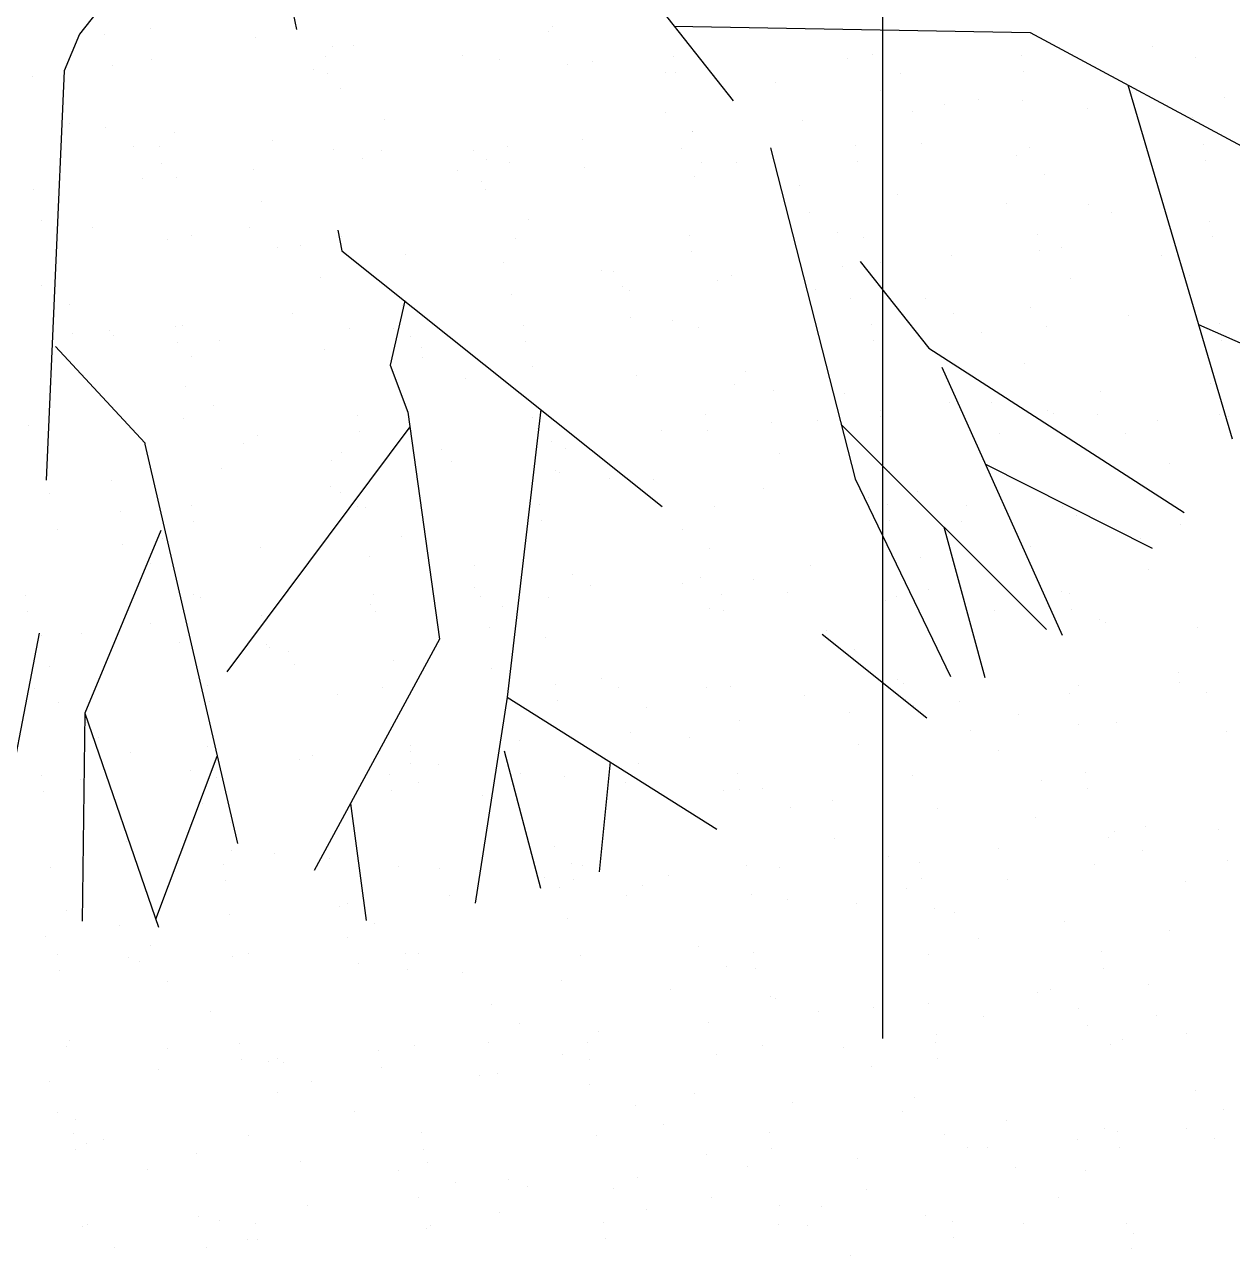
# Model space of a CAD drawing. Header units: millimetres. Extents: x 98 to 155, y -181 to 127.
# Drawn here: x 130.39 to 132.049, y 123.314 to 125.003 of the extents above; entities that cross this region are included whole.
import ezdxf
from ezdxf.enums import TextEntityAlignment as Align
from ezdxf.xclip import XClip

# ---------------------------------------------------------------- set-up
doc = ezdxf.new("R2010")
doc.units = ezdxf.units.MM
doc.header["$LTSCALE"] = 15
doc.header["$XCLIPFRAME"] = 2
for name, pattern in [('ACAD_ISO07W100', [3, 0, -3]), ('HIDDEN', [0.375, 0.25, -0.125]), ('HIDDEN2', [0.1875, 0.125, -0.0625]), ('PHANTOM', [63.5, 31.75, -6.35, 6.35, -6.35, 6.35, -6.35]), ('PHANTOM2', [1.25, 0.625, -0.125, 0.125, -0.125, 0.125, -0.125])]:
    doc.linetypes.add(name, pattern=pattern)
doc.layers.get('0').update_dxf_attribs({"color": 250})
for name, color, linetype in [('A-EJES', 250, 'PHANTOM'), ('A-PROYECCIONES', 250, 'HIDDEN'), ('DLP_VERDE', 250, 'Continuous')]:
    doc.layers.add(name, color=color, linetype=linetype)
doc.layers.add('A-MUROS', color=252, linetype='Continuous', lineweight=30)
doc.styles.add('R80', font='ARIALN.TTF', dxfattribs={"height": 2.03})

# ---------------------------------------------------------------- blocks, each defined once
blk = doc.blocks.new('A$C9f73720c')
at = {"layer": 'A-PROYECCIONES', "linetype": 'HIDDEN2', "ltscale": 0.3}
for p, q in [((33.3365, 106.328), (32.9853, 106.4811)), ((33.216, 106.291), (32.9378, 106.3568)), ((34.0823, 106.1259), (33.3365, 106.328)), ((33.216, 106.291), (32.907, 106.2563)), ((33.4374, 106.1342), (33.216, 106.291)), ((32.9188, 106.2576), (33.1186, 106.1264)), ((33.7159, 106.2203), (33.56, 106.1294)), ((33.5579, 106.1297), (32.8762, 106.1246)), ((33.56, 106.1294), (33.5579, 106.1297)), ((34.127, 106.0943), (34.0823, 106.1259)), ((34.2055, 105.998), (34.127, 106.0943)), ((33.5019, 105.7696), (33.2287, 106.0881)), ((33.2083, 105.7934), (32.9362, 106.0306)), ((33.0152, 105.9618), (32.8538, 105.976)), ((33.1107, 105.72), (32.8441, 105.8247)), ((33.758, 105.8077), (32.9568, 105.164)), ((34.6303, 105.7925), (33.758, 105.8077)), ((33.5222, 105.7679), (33.2083, 105.7934)), ((33.5904, 105.7775), (33.5222, 105.7679)), ((33.6721, 105.7387), (33.5904, 105.7775)), ((33.0395, 105.7403), (32.8445, 105.7327)), ((33.1107, 105.72), (32.8707, 105.4789)), ((33.4857, 105.589), (33.1107, 105.72)), ((32.9928, 105.6015), (32.8491, 105.6493)), ((34.3483, 105.4827), (33.4513, 105.0504)), ((33.9592, 105.2951), (33.8439, 104.8201)), ((33.7673, 105.2027), (33.2984, 105.1884)), ((33.2984, 105.1884), (33.0054, 105.1196)), ((33.3757, 105.1908), (33.0396, 104.977)), ((33.2078, 105.084), (32.9934, 105.074)), ((33.4513, 105.0504), (33.1547, 104.7573)), ((33.4222, 105.0387), (33.0272, 104.9576)), ((33.2793, 105.0094), (33.1168, 104.8109)), ((33.8439, 104.8201), (33.494, 104.4149)), ((33.7443, 104.7047), (33.2392, 104.671)), ((33.4025, 104.6819), (33.3229, 104.5749))]:
    blk.add_line(p, q, dxfattribs=at)
at = {"layer": 'DLP_VERDE', "linetype": 'Continuous'}
for p, q in [((32.5296, 106.4482, 0), (32.5296, 106.4482, 0)), ((32.6894, 106.4471, 0), (32.6894, 106.4471, 0)), ((32.7338, 106.4491, 0), (32.7338, 106.4491, 0)), ((32.5295, 106.4402, 0), (32.5295, 106.4402, 0)), ((32.6336, 106.4346, 0), (32.6336, 106.4346, 0)), ((32.6557, 106.4316, 0), (32.6557, 106.4316, 0)), ((32.4905, 106.4109, 0), (32.4905, 106.4109, 0)), ((32.6388, 106.4179, 0), (32.6388, 106.4179, 0)), ((32.6737, 106.4251, 0), (32.6737, 106.4251, 0)), ((32.7747, 106.416, 0), (32.7747, 106.416, 0)), ((32.7822, 106.4097, 0), (32.7822, 106.4097, 0)), ((32.9285, 106.4103, 0), (32.9285, 106.4103, 0)), ((32.6393, 106.3936, 0), (32.6393, 106.3936, 0)), ((32.8787, 106.4023, 0), (32.8787, 106.4023, 0)), ((32.9007, 106.3994, 0), (32.9007, 106.3994, 0)), ((33.0197, 106.3837, 0), (33.0197, 106.3837, 0)), ((32.9565, 106.3747, 0), (32.9565, 106.3747, 0)), ((33.1237, 106.37, 0), (33.1237, 106.37, 0)), ((33.1457, 106.3671, 0), (33.1457, 106.3671, 0)), ((32.5855, 106.3443, 0), (32.5855, 106.3443, 0)), ((33.2647, 106.3515, 0), (33.2647, 106.3515, 0)), ((33.3333, 106.3259, 0), (33.3333, 106.3259, 0)), ((33.3687, 106.3378, 0), (33.3687, 106.3378, 0)), ((33.3908, 106.3349, 0), (33.3908, 106.3349, 0)), ((33.129, 106.317, 0), (33.129, 106.317, 0)), ((33.2376, 106.3228, 0), (33.2376, 106.3228, 0)), ((33.2888, 106.324, 0), (33.2888, 106.324, 0)), ((32.716, 106.299, 0), (32.716, 106.299, 0)), ((32.8667, 106.2924, 0), (32.8667, 106.2924, 0)), ((32.8759, 106.306, 0), (32.8759, 106.306, 0)), ((32.9203, 106.3079, 0), (32.9203, 106.3079, 0)), ((32.4629, 106.2879, 0), (32.4629, 106.2879, 0)), ((32.5073, 106.2899, 0), (32.5073, 106.2899, 0)), ((32.7416, 106.2808, 0), (32.7416, 106.2808, 0)), ((33.1796, 106.2803, 0), (33.1796, 106.2803, 0)), ((33.2032, 106.2913, 0), (33.2032, 106.2913, 0)), ((33.6177, 106.2797, 0), (33.6177, 106.2797, 0)), ((32.4958, 106.2621, 0), (32.4958, 106.2621, 0)), ((32.5933, 106.2738, 0), (32.5933, 106.2738, 0)), ((32.8323, 106.2609, 0), (32.8323, 106.2609, 0)), ((32.8851, 106.2726, 0), (32.8851, 106.2726, 0)), ((33.0313, 106.2732, 0), (33.0313, 106.2732, 0)), ((33.3231, 106.272, 0), (33.3231, 106.272, 0)), ((33.4694, 106.2727, 0), (33.4694, 106.2727, 0)), ((33.5204, 106.2724, 0), (33.5204, 106.2724, 0)), ((33.1495, 106.242, 0), (33.1495, 106.242, 0)), ((32.4613, 106.2305, 0), (32.4613, 106.2305, 0)), ((32.4595, 106.2174, 0), (32.4595, 106.2174, 0)), ((32.4815, 106.2144, 0), (32.4815, 106.2144, 0)), ((32.7785, 106.2117, 0), (32.7785, 106.2117, 0)), ((33.8015, 106.2205, 0), (33.8015, 106.2205, 0)), ((32.6005, 106.1988, 0), (32.6005, 106.1988, 0)), ((33.4306, 106.1901, 0), (33.4306, 106.1901, 0)), ((33.7285, 106.1939, 0), (33.7285, 106.1939, 0)), ((33.8883, 106.2008, 0), (33.8883, 106.2008, 0)), ((33.9327, 106.2028, 0), (33.9327, 106.2028, 0)), ((32.7045, 106.1851, 0), (32.7045, 106.1851, 0)), ((32.7265, 106.1822, 0), (32.7265, 106.1822, 0)), ((33.3155, 106.1758, 0), (33.3155, 106.1758, 0)), ((33.4753, 106.1828, 0), (33.4753, 106.1828, 0)), ((33.5198, 106.1848, 0), (33.5198, 106.1848, 0)), ((33.7671, 106.1889, 0), (33.7671, 106.1889, 0)), ((32.8455, 106.1665, 0), (32.8455, 106.1665, 0)), ((32.9025, 106.1578, 0), (32.9025, 106.1578, 0)), ((33.0597, 106.1597, 0), (33.0597, 106.1597, 0)), ((33.0624, 106.1648, 0), (33.0624, 106.1648, 0)), ((33.1068, 106.1667, 0), (33.1068, 106.1667, 0)), ((33.3962, 106.1586, 0), (33.3962, 106.1586, 0)), ((34.0843, 106.1701, 0), (34.0843, 106.1701, 0)), ((32.4895, 106.1398, 0), (32.4895, 106.1398, 0)), ((32.6494, 106.1468, 0), (32.6494, 106.1468, 0)), ((32.6938, 106.1487, 0), (32.6938, 106.1487, 0)), ((32.8444, 106.1437, 0), (32.8444, 106.1437, 0)), ((32.9495, 106.1528, 0), (32.9495, 106.1528, 0)), ((32.9716, 106.1499, 0), (32.9716, 106.1499, 0)), ((33.2825, 106.1432, 0), (33.2825, 106.1432, 0)), ((33.7134, 106.1397, 0), (33.7134, 106.1397, 0)), ((33.7205, 106.1426, 0), (33.7205, 106.1426, 0)), ((32.5499, 106.136, 0), (32.5499, 106.136, 0)), ((32.6887, 106.1294, 0), (32.6887, 106.1294, 0)), ((32.6961, 106.1367, 0), (32.6961, 106.1367, 0)), ((32.9879, 106.1355, 0), (32.9879, 106.1355, 0)), ((33.0252, 106.1282, 0), (33.0252, 106.1282, 0)), ((33.0906, 106.1343, 0), (33.0906, 106.1343, 0)), ((33.1342, 106.1361, 0), (33.1342, 106.1361, 0)), ((33.4259, 106.1349, 0), (33.4259, 106.1349, 0)), ((33.5722, 106.1356, 0), (33.5722, 106.1356, 0)), ((33.864, 106.1344, 0), (33.864, 106.1344, 0)), ((34.0102, 106.1351, 0), (34.0102, 106.1351, 0)), ((33.1946, 106.1206, 0), (33.1946, 106.1206, 0)), ((33.2166, 106.1177, 0), (33.2166, 106.1177, 0)), ((33.3424, 106.1093, 0), (33.3424, 106.1093, 0)), ((32.6543, 106.0978, 0), (32.6543, 106.0978, 0)), ((33.3356, 106.102, 0), (33.3356, 106.102, 0)), ((32.9715, 106.079, 0), (32.9715, 106.079, 0)), ((33.4396, 106.0883, 0), (33.4396, 106.0883, 0)), ((33.4616, 106.0854, 0), (33.4616, 106.0854, 0)), ((33.9945, 106.0878, 0), (33.9945, 106.0878, 0)), ((33.5806, 106.0698, 0), (33.5806, 106.0698, 0)), ((33.6236, 106.0574, 0), (33.6236, 106.0574, 0)), ((33.6846, 106.0561, 0), (33.6846, 106.0561, 0)), ((33.9601, 106.0562, 0), (33.9601, 106.0562, 0)), ((34.0748, 106.0597, 0), (34.0748, 106.0597, 0)), ((34.1192, 106.0616, 0), (34.1192, 106.0616, 0)), ((32.6006, 106.0486, 0), (32.6006, 106.0486, 0)), ((33.6618, 106.0416, 0), (33.6618, 106.0416, 0)), ((33.7063, 106.0436, 0), (33.7063, 106.0436, 0)), ((33.7067, 106.0532, 0), (33.7067, 106.0532, 0)), ((33.915, 106.0527, 0), (33.915, 106.0527, 0)), ((33.2489, 106.0236, 0), (33.2489, 106.0236, 0)), ((33.2526, 106.027, 0), (33.2526, 106.027, 0)), ((33.2933, 106.0256, 0), (33.2933, 106.0256, 0)), ((33.502, 106.0347, 0), (33.502, 106.0347, 0)), ((33.5892, 106.0259, 0), (33.5892, 106.0259, 0)), ((33.8256, 106.0375, 0), (33.8256, 106.0375, 0)), ((33.9296, 106.0238, 0), (33.9296, 106.0238, 0)), ((32.5092, 106.0071, 0), (32.5092, 106.0071, 0)), ((32.8359, 106.0056, 0), (32.8359, 106.0056, 0)), ((32.8803, 106.0075, 0), (32.8803, 106.0075, 0)), ((32.9473, 106.0066, 0), (32.9473, 106.0066, 0)), ((33.089, 106.0166, 0), (33.089, 106.0166, 0)), ((33.3853, 106.0061, 0), (33.3853, 106.0061, 0)), ((33.8233, 106.0055, 0), (33.8233, 106.0055, 0)), ((33.9063, 106.007, 0), (33.9063, 106.007, 0)), ((33.9517, 106.0209, 0), (33.9517, 106.0209, 0)), ((34.0707, 106.0052, 0), (34.0707, 106.0052, 0)), ((32.4229, 105.9875, 0), (32.4229, 105.9875, 0)), ((32.4673, 105.9895, 0), (32.4673, 105.9895, 0)), ((32.6527, 105.9989, 0), (32.6527, 105.9989, 0)), ((32.676, 105.9986, 0), (32.676, 105.9986, 0)), ((32.799, 105.9996, 0), (32.799, 105.9996, 0)), ((32.8817, 105.9967, 0), (32.8817, 105.9967, 0)), ((33.0907, 105.9984, 0), (33.0907, 105.9984, 0)), ((33.2182, 105.9955, 0), (33.2182, 105.9955, 0)), ((33.237, 105.999, 0), (33.237, 105.999, 0)), ((33.5288, 105.9978, 0), (33.5288, 105.9978, 0)), ((33.6751, 105.9985, 0), (33.6751, 105.9985, 0)), ((33.9668, 105.9973, 0), (33.9668, 105.9973, 0)), ((34.1131, 105.998, 0), (34.1131, 105.998, 0)), ((32.4263, 105.9816, 0), (32.4263, 105.9816, 0)), ((33.5354, 105.9766, 0), (33.5354, 105.9766, 0)), ((32.5108, 105.9663, 0), (32.5108, 105.9663, 0)), ((32.5303, 105.9679, 0), (32.5303, 105.9679, 0)), ((32.5524, 105.965, 0), (32.5524, 105.965, 0)), ((32.8473, 105.9651, 0), (32.8473, 105.9651, 0)), ((32.6714, 105.9493, 0), (32.6714, 105.9493, 0)), ((33.1645, 105.9463, 0), (33.1645, 105.9463, 0)), ((32.4764, 105.9348, 0), (32.4764, 105.9348, 0)), ((32.7754, 105.9356, 0), (32.7754, 105.9356, 0)), ((32.7974, 105.9327, 0), (32.7974, 105.9327, 0)), ((33.8165, 105.9247, 0), (33.8165, 105.9247, 0)), ((32.7935, 105.9159, 0), (32.7935, 105.9159, 0)), ((32.9164, 105.9171, 0), (32.9164, 105.9171, 0)), ((33.0204, 105.9034, 0), (33.0204, 105.9034, 0)), ((33.0424, 105.9005, 0), (33.0424, 105.9005, 0)), ((33.4456, 105.8943, 0), (33.4456, 105.8943, 0)), ((33.6885, 105.8935, 0), (33.6885, 105.8935, 0)), ((33.7821, 105.8932, 0), (33.7821, 105.8932, 0)), ((33.8483, 105.9005, 0), (33.8483, 105.9005, 0)), ((33.8928, 105.9024, 0), (33.8928, 105.9024, 0)), ((32.4226, 105.8855, 0), (32.4226, 105.8855, 0)), ((32.6121, 105.87, 0), (32.6121, 105.87, 0)), ((33.0501, 105.8695, 0), (33.0501, 105.8695, 0)), ((33.1614, 105.8848, 0), (33.1614, 105.8848, 0)), ((33.2654, 105.8711, 0), (33.2654, 105.8711, 0)), ((33.2755, 105.8755, 0), (33.2755, 105.8755, 0)), ((33.4354, 105.8824, 0), (33.4354, 105.8824, 0)), ((33.4798, 105.8844, 0), (33.4798, 105.8844, 0)), ((32.4638, 105.863, 0), (32.4638, 105.863, 0)), ((32.7555, 105.8618, 0), (32.7555, 105.8618, 0)), ((32.8625, 105.8574, 0), (32.8625, 105.8574, 0)), ((32.9018, 105.8624, 0), (32.9018, 105.8624, 0)), ((33.0224, 105.8644, 0), (33.0224, 105.8644, 0)), ((33.0668, 105.8663, 0), (33.0668, 105.8663, 0)), ((33.0747, 105.864, 0), (33.0747, 105.864, 0)), ((33.1936, 105.8612, 0), (33.1936, 105.8612, 0)), ((33.2875, 105.8682, 0), (33.2875, 105.8682, 0)), ((33.3399, 105.8619, 0), (33.3399, 105.8619, 0)), ((33.4065, 105.8526, 0), (33.4065, 105.8526, 0)), ((33.4112, 105.8628, 0), (33.4112, 105.8628, 0)), ((33.4881, 105.869, 0), (33.4881, 105.869, 0)), ((33.6316, 105.8607, 0), (33.6316, 105.8607, 0)), ((33.7779, 105.8614, 0), (33.7779, 105.8614, 0)), ((33.9262, 105.8684, 0), (33.9262, 105.8684, 0)), ((34.0696, 105.8602, 0), (34.0696, 105.8602, 0)), ((32.4495, 105.8394, 0), (32.4495, 105.8394, 0)), ((32.6094, 105.8464, 0), (32.6094, 105.8464, 0)), ((32.6538, 105.8483, 0), (32.6538, 105.8483, 0)), ((33.5105, 105.8389, 0), (33.5105, 105.8389, 0)), ((33.5325, 105.836, 0), (33.5325, 105.836, 0)), ((33.7284, 105.8439, 0), (33.7284, 105.8439, 0)), ((32.7038, 105.8336, 0), (32.7038, 105.8336, 0)), ((33.0403, 105.8324, 0), (33.0403, 105.8324, 0)), ((33.6515, 105.8203, 0), (33.6515, 105.8203, 0)), ((32.6693, 105.8021, 0), (32.6693, 105.8021, 0)), ((33.3575, 105.8136, 0), (33.3575, 105.8136, 0)), ((33.7555, 105.8066, 0), (33.7555, 105.8066, 0)), ((33.7775, 105.8037, 0), (33.7775, 105.8037, 0)), ((33.8965, 105.788, 0), (33.8965, 105.788, 0)), ((34.0095, 105.792, 0), (34.0095, 105.792, 0)), ((32.9865, 105.7832, 0), (32.9865, 105.7832, 0)), ((34.0005, 105.7743, 0), (34.0005, 105.7743, 0)), ((34.0225, 105.7714, 0), (34.0225, 105.7714, 0)), ((32.6156, 105.7528, 0), (32.6156, 105.7528, 0)), ((33.6386, 105.7617, 0), (33.6386, 105.7617, 0)), ((33.875, 105.7523, 0), (33.875, 105.7523, 0)), ((33.9751, 105.7605, 0), (33.9751, 105.7605, 0)), ((34.0348, 105.7593, 0), (34.0348, 105.7593, 0)), ((32.3562, 105.7507, 0), (32.3562, 105.7507, 0)), ((32.3782, 105.7478, 0), (32.3782, 105.7478, 0)), ((33.462, 105.7343, 0), (33.462, 105.7343, 0)), ((33.6219, 105.7413, 0), (33.6219, 105.7413, 0)), ((33.6663, 105.7432, 0), (33.6663, 105.7432, 0)), ((32.4203, 105.7252, 0), (32.4203, 105.7252, 0)), ((32.4972, 105.7321, 0), (32.4972, 105.7321, 0)), ((32.5666, 105.7259, 0), (32.5666, 105.7259, 0)), ((32.6012, 105.7184, 0), (32.6012, 105.7184, 0)), ((32.7149, 105.7329, 0), (32.7149, 105.7329, 0)), ((32.8584, 105.7247, 0), (32.8584, 105.7247, 0)), ((33.0047, 105.7253, 0), (33.0047, 105.7253, 0)), ((33.1529, 105.7324, 0), (33.1529, 105.7324, 0)), ((33.2089, 105.7232, 0), (33.2089, 105.7232, 0)), ((33.2533, 105.7252, 0), (33.2533, 105.7252, 0)), ((33.2677, 105.7313, 0), (33.2677, 105.7313, 0)), ((33.2964, 105.7241, 0), (33.2964, 105.7241, 0)), ((33.4427, 105.7248, 0), (33.4427, 105.7248, 0)), ((33.591, 105.7318, 0), (33.591, 105.7318, 0)), ((33.6042, 105.7301, 0), (33.6042, 105.7301, 0)), ((33.7344, 105.7236, 0), (33.7344, 105.7236, 0)), ((33.8807, 105.7243, 0), (33.8807, 105.7243, 0)), ((34.029, 105.7313, 0), (34.029, 105.7313, 0)), ((32.6232, 105.7155, 0), (32.6232, 105.7155, 0)), ((32.7959, 105.7052, 0), (32.7959, 105.7052, 0)), ((32.8403, 105.7071, 0), (32.8403, 105.7071, 0)), ((32.8967, 105.7009, 0), (32.8967, 105.7009, 0)), ((33.049, 105.7163, 0), (33.049, 105.7163, 0)), ((33.9214, 105.7112, 0), (33.9214, 105.7112, 0)), ((32.3829, 105.6872, 0), (32.3829, 105.6872, 0)), ((32.4273, 105.6891, 0), (32.4273, 105.6891, 0)), ((32.636, 105.6982, 0), (32.636, 105.6982, 0)), ((32.7422, 105.6999, 0), (32.7422, 105.6999, 0)), ((32.8462, 105.6862, 0), (32.8462, 105.6862, 0)), ((32.8683, 105.6833, 0), (32.8683, 105.6833, 0)), ((33.2332, 105.6998, 0), (33.2332, 105.6998, 0)), ((32.5258, 105.6706, 0), (32.5258, 105.6706, 0)), ((32.8623, 105.6694, 0), (32.8623, 105.6694, 0)), ((32.9873, 105.6676, 0), (32.9873, 105.6676, 0)), ((33.5504, 105.6809, 0), (33.5504, 105.6809, 0)), ((33.0913, 105.6539, 0), (33.0913, 105.6539, 0)), ((33.1133, 105.651, 0), (33.1133, 105.651, 0)), ((33.1795, 105.6505, 0), (33.1795, 105.6505, 0)), ((32.4914, 105.639, 0), (32.4914, 105.639, 0)), ((33.2323, 105.6354, 0), (33.2323, 105.6354, 0)), ((32.8086, 105.6201, 0), (32.8086, 105.6201, 0)), ((33.3363, 105.6217, 0), (33.3363, 105.6217, 0)), ((33.3583, 105.6188, 0), (33.3583, 105.6188, 0)), ((33.8316, 105.629, 0), (33.8316, 105.629, 0)), ((33.4773, 105.6031, 0), (33.4773, 105.6031, 0)), ((33.8084, 105.6001, 0), (33.8084, 105.6001, 0)), ((33.8528, 105.602, 0), (33.8528, 105.602, 0)), ((32.3797, 105.5963, 0), (32.3797, 105.5963, 0)), ((32.4376, 105.5898, 0), (32.4376, 105.5898, 0)), ((32.5232, 105.5881, 0), (32.5232, 105.5881, 0)), ((32.6695, 105.5888, 0), (32.6695, 105.5888, 0)), ((32.8177, 105.5958, 0), (32.8177, 105.5958, 0)), ((32.9612, 105.5876, 0), (32.9612, 105.5876, 0)), ((33.1075, 105.5882, 0), (33.1075, 105.5882, 0)), ((33.2558, 105.5953, 0), (33.2558, 105.5953, 0)), ((33.3954, 105.5821, 0), (33.3954, 105.5821, 0)), ((33.3993, 105.587, 0), (33.3993, 105.587, 0)), ((33.4398, 105.584, 0), (33.4398, 105.584, 0)), ((33.4606, 105.5986, 0), (33.4606, 105.5986, 0)), ((33.5455, 105.5877, 0), (33.5455, 105.5877, 0)), ((33.5813, 105.5894, 0), (33.5813, 105.5894, 0)), ((33.6034, 105.5865, 0), (33.6034, 105.5865, 0)), ((33.6485, 105.5931, 0), (33.6485, 105.5931, 0)), ((33.6938, 105.5947, 0), (33.6938, 105.5947, 0)), ((33.7972, 105.5974, 0), (33.7972, 105.5974, 0)), ((33.8373, 105.5865, 0), (33.8373, 105.5865, 0)), ((33.9836, 105.5872, 0), (33.9836, 105.5872, 0)), ((33.0268, 105.566, 0), (33.0268, 105.566, 0)), ((33.0897, 105.5682, 0), (33.0897, 105.5682, 0)), ((33.2355, 105.5751, 0), (33.2355, 105.5751, 0)), ((33.4262, 105.5671, 0), (33.4262, 105.5671, 0)), ((33.7223, 105.5708, 0), (33.7223, 105.5708, 0)), ((32.8225, 105.557, 0), (32.8225, 105.557, 0)), ((32.9824, 105.564, 0), (32.9824, 105.564, 0)), ((33.7434, 105.5482, 0), (33.7434, 105.5482, 0)), ((33.8264, 105.5571, 0), (33.8264, 105.5571, 0)), ((33.8484, 105.5542, 0), (33.8484, 105.5542, 0)), ((32.4095, 105.539, 0), (32.4095, 105.539, 0)), ((32.5694, 105.546, 0), (32.5694, 105.546, 0)), ((32.6138, 105.5479, 0), (32.6138, 105.5479, 0)), ((32.7188, 105.5379, 0), (32.7188, 105.5379, 0)), ((33.0553, 105.5367, 0), (33.0553, 105.5367, 0)), ((33.9674, 105.5386, 0), (33.9674, 105.5386, 0)), ((32.323, 105.5149, 0), (32.323, 105.5149, 0)), ((33.3725, 105.5178, 0), (33.3725, 105.5178, 0)), ((32.3479, 105.5075, 0), (32.3479, 105.5075, 0)), ((32.4271, 105.5012, 0), (32.4271, 105.5012, 0)), ((32.4491, 105.4983, 0), (32.4491, 105.4983, 0)), ((32.6844, 105.5063, 0), (32.6844, 105.5063, 0)), ((32.5681, 105.4827, 0), (32.5681, 105.4827, 0)), ((33.0015, 105.4874, 0), (33.0015, 105.4874, 0)), ((32.3134, 105.476, 0), (32.3134, 105.476, 0)), ((32.6721, 105.469, 0), (32.6721, 105.469, 0)), ((32.6941, 105.4661, 0), (32.6941, 105.4661, 0)), ((33.6536, 105.4659, 0), (33.6536, 105.4659, 0)), ((33.9901, 105.4647, 0), (33.9901, 105.4647, 0)), ((32.3343, 105.4522, 0), (32.3343, 105.4522, 0)), ((32.4825, 105.4592, 0), (32.4825, 105.4592, 0)), ((32.626, 105.451, 0), (32.626, 105.451, 0)), ((32.6306, 105.4571, 0), (32.6306, 105.4571, 0)), ((32.7723, 105.4517, 0), (32.7723, 105.4517, 0)), ((32.8131, 105.4504, 0), (32.8131, 105.4504, 0)), ((32.9206, 105.4587, 0), (32.9206, 105.4587, 0)), ((33.0641, 105.4505, 0), (33.0641, 105.4505, 0)), ((33.2103, 105.4511, 0), (33.2103, 105.4511, 0)), ((33.3586, 105.4582, 0), (33.3586, 105.4582, 0)), ((33.5021, 105.4499, 0), (33.5021, 105.4499, 0)), ((33.6484, 105.4506, 0), (33.6484, 105.4506, 0)), ((33.7967, 105.4576, 0), (33.7967, 105.4576, 0)), ((33.835, 105.4519, 0), (33.835, 105.4519, 0)), ((33.9401, 105.4494, 0), (33.9401, 105.4494, 0)), ((33.9949, 105.4589, 0), (33.9949, 105.4589, 0)), ((32.9171, 105.4367, 0), (32.9171, 105.4367, 0)), ((32.9391, 105.4338, 0), (32.9391, 105.4338, 0)), ((33.2827, 105.4355, 0), (33.2827, 105.4355, 0)), ((33.422, 105.4339, 0), (33.422, 105.4339, 0)), ((33.5819, 105.4409, 0), (33.5819, 105.4409, 0)), ((33.6192, 105.4344, 0), (33.6192, 105.4344, 0)), ((33.6263, 105.4428, 0), (33.6263, 105.4428, 0)), ((32.2597, 105.4267, 0), (32.2597, 105.4267, 0)), ((33.009, 105.4159, 0), (33.009, 105.4159, 0)), ((33.0581, 105.4182, 0), (33.0581, 105.4182, 0)), ((33.1689, 105.4229, 0), (33.1689, 105.4229, 0)), ((33.2133, 105.4248, 0), (33.2133, 105.4248, 0)), ((33.9364, 105.4155, 0), (33.9364, 105.4155, 0)), ((32.596, 105.3978, 0), (32.596, 105.3978, 0)), ((32.7559, 105.4048, 0), (32.7559, 105.4048, 0)), ((32.8003, 105.4068, 0), (32.8003, 105.4068, 0)), ((32.9118, 105.4052, 0), (32.9118, 105.4052, 0)), ((33.1621, 105.4045, 0), (33.1621, 105.4045, 0)), ((33.1842, 105.4016, 0), (33.1842, 105.4016, 0)), ((33.2483, 105.404, 0), (33.2483, 105.404, 0)), ((32.3429, 105.3868, 0), (32.3429, 105.3868, 0)), ((32.3873, 105.3887, 0), (32.3873, 105.3887, 0)), ((33.3032, 105.3859, 0), (33.3032, 105.3859, 0)), ((33.5655, 105.3851, 0), (33.5655, 105.3851, 0)), ((32.5408, 105.3748, 0), (32.5408, 105.3748, 0)), ((32.8773, 105.3736, 0), (32.8773, 105.3736, 0)), ((33.4072, 105.3722, 0), (33.4072, 105.3722, 0)), ((33.4292, 105.3693, 0), (33.4292, 105.3693, 0)), ((33.1945, 105.3547, 0), (33.1945, 105.3547, 0)), ((33.5482, 105.3536, 0), (33.5482, 105.3536, 0)), ((32.5064, 105.3433, 0), (32.5064, 105.3433, 0)), ((33.6522, 105.3399, 0), (33.6522, 105.3399, 0)), ((33.6742, 105.337, 0), (33.6742, 105.337, 0)), ((33.8466, 105.3332, 0), (33.8466, 105.3332, 0)), ((32.2908, 105.3144, 0), (32.2908, 105.3144, 0)), ((32.4371, 105.3151, 0), (32.4371, 105.3151, 0)), ((32.5854, 105.3221, 0), (32.5854, 105.3221, 0)), ((32.7289, 105.3139, 0), (32.7289, 105.3139, 0)), ((32.8236, 105.3244, 0), (32.8236, 105.3244, 0)), ((32.8751, 105.3146, 0), (32.8751, 105.3146, 0)), ((33.0234, 105.3216, 0), (33.0234, 105.3216, 0)), ((33.1669, 105.3134, 0), (33.1669, 105.3134, 0)), ((33.3132, 105.314, 0), (33.3132, 105.314, 0)), ((33.4615, 105.3211, 0), (33.4615, 105.3211, 0)), ((33.6049, 105.3128, 0), (33.6049, 105.3128, 0)), ((33.7512, 105.3135, 0), (33.7512, 105.3135, 0)), ((33.7932, 105.3214, 0), (33.7932, 105.3214, 0)), ((33.8995, 105.3205, 0), (33.8995, 105.3205, 0)), ((33.4757, 105.3028, 0), (33.4757, 105.3028, 0)), ((33.7684, 105.2997, 0), (33.7684, 105.2997, 0)), ((33.8122, 105.3017, 0), (33.8122, 105.3017, 0)), ((33.8128, 105.3017, 0), (33.8128, 105.3017, 0)), ((33.8972, 105.3077, 0), (33.8972, 105.3077, 0)), ((33.9193, 105.3048, 0), (33.9193, 105.3048, 0)), ((32.2529, 105.284, 0), (32.2529, 105.284, 0)), ((32.2749, 105.2811, 0), (32.2749, 105.2811, 0)), ((32.4527, 105.294, 0), (32.4527, 105.294, 0)), ((33.3554, 105.2817, 0), (33.3554, 105.2817, 0)), ((33.3998, 105.2836, 0), (33.3998, 105.2836, 0)), ((33.6085, 105.2927, 0), (33.6085, 105.2927, 0)), ((32.3939, 105.2655, 0), (32.3939, 105.2655, 0)), ((32.9424, 105.2636, 0), (32.9424, 105.2636, 0)), ((32.9868, 105.2656, 0), (32.9868, 105.2656, 0)), ((33.1047, 105.2725, 0), (33.1047, 105.2725, 0)), ((33.1955, 105.2747, 0), (33.1955, 105.2747, 0)), ((33.4412, 105.2713, 0), (33.4412, 105.2713, 0)), ((32.4979, 105.2518, 0), (32.4979, 105.2518, 0)), ((32.52, 105.2489, 0), (32.52, 105.2489, 0)), ((32.5294, 105.2456, 0), (32.5294, 105.2456, 0)), ((32.5738, 105.2476, 0), (32.5738, 105.2476, 0)), ((32.7825, 105.2567, 0), (32.7825, 105.2567, 0)), ((33.7584, 105.2524, 0), (33.7584, 105.2524, 0)), ((32.3695, 105.2386, 0), (32.3695, 105.2386, 0)), ((32.6389, 105.2332, 0), (32.6389, 105.2332, 0)), ((32.7338, 105.2421, 0), (32.7338, 105.2421, 0)), ((33.0703, 105.2409, 0), (33.0703, 105.2409, 0)), ((32.3629, 105.2117, 0), (32.3629, 105.2117, 0)), ((32.6994, 105.2106, 0), (32.6994, 105.2106, 0)), ((32.7429, 105.2195, 0), (32.7429, 105.2195, 0)), ((32.765, 105.2166, 0), (32.765, 105.2166, 0)), ((33.3875, 105.222, 0), (33.3875, 105.222, 0)), ((32.884, 105.201, 0), (32.884, 105.201, 0)), ((32.2502, 105.1855, 0), (32.2502, 105.1855, 0)), ((32.3285, 105.1802, 0), (32.3285, 105.1802, 0)), ((32.3937, 105.1773, 0), (32.3937, 105.1773, 0)), ((32.5399, 105.178, 0), (32.5399, 105.178, 0)), ((32.6882, 105.185, 0), (32.6882, 105.185, 0)), ((32.8317, 105.1768, 0), (32.8317, 105.1768, 0)), ((32.978, 105.1775, 0), (32.978, 105.1775, 0)), ((32.988, 105.1873, 0), (32.988, 105.1873, 0)), ((33.01, 105.1844, 0), (33.01, 105.1844, 0)), ((33.0166, 105.1917, 0), (33.0166, 105.1917, 0)), ((33.1263, 105.1845, 0), (33.1263, 105.1845, 0)), ((33.416, 105.1769, 0), (33.416, 105.1769, 0)), ((33.5643, 105.184, 0), (33.5643, 105.184, 0)), ((32.6456, 105.1613, 0), (32.6456, 105.1613, 0)), ((33.129, 105.1687, 0), (33.129, 105.1687, 0)), ((33.2697, 105.1763, 0), (33.2697, 105.1763, 0)), ((33.6686, 105.1701, 0), (33.6686, 105.1701, 0)), ((33.7078, 105.1757, 0), (33.7078, 105.1757, 0)), ((33.854, 105.1764, 0), (33.854, 105.1764, 0)), ((33.233, 105.155, 0), (33.233, 105.155, 0)), ((33.255, 105.1521, 0), (33.255, 105.1521, 0)), ((33.795, 105.1516, 0), (33.795, 105.1516, 0)), ((32.2747, 105.1309, 0), (32.2747, 105.1309, 0)), ((33.2977, 105.1398, 0), (33.2977, 105.1398, 0)), ((33.374, 105.1364, 0), (33.374, 105.1364, 0)), ((33.382, 105.1335, 0), (33.382, 105.1335, 0)), ((33.5419, 105.1405, 0), (33.5419, 105.1405, 0)), ((33.5863, 105.1424, 0), (33.5863, 105.1424, 0)), ((33.6342, 105.1386, 0), (33.6342, 105.1386, 0)), ((32.9268, 105.1094, 0), (32.9268, 105.1094, 0)), ((32.969, 105.1155, 0), (32.969, 105.1155, 0)), ((33.1289, 105.1225, 0), (33.1289, 105.1225, 0)), ((33.1733, 105.1244, 0), (33.1733, 105.1244, 0)), ((33.478, 105.1227, 0), (33.478, 105.1227, 0)), ((33.5001, 105.1198, 0), (33.5001, 105.1198, 0)), ((32.556, 105.0975, 0), (32.556, 105.0975, 0)), ((32.7159, 105.1044, 0), (32.7159, 105.1044, 0)), ((32.7603, 105.1064, 0), (32.7603, 105.1064, 0)), ((33.2633, 105.1082, 0), (33.2633, 105.1082, 0)), ((33.6191, 105.1042, 0), (33.6191, 105.1042, 0)), ((32.3029, 105.0864, 0), (32.3029, 105.0864, 0)), ((32.3473, 105.0884, 0), (32.3473, 105.0884, 0)), ((32.5559, 105.079, 0), (32.5559, 105.079, 0)), ((32.8924, 105.0779, 0), (32.8924, 105.0779, 0)), ((33.5805, 105.0894, 0), (33.5805, 105.0894, 0)), ((33.7231, 105.0905, 0), (33.7231, 105.0905, 0)), ((33.7451, 105.0876, 0), (33.7451, 105.0876, 0)), ((33.2095, 105.059, 0), (33.2095, 105.059, 0)), ((33.8641, 105.0719, 0), (33.8641, 105.0719, 0)), ((32.1849, 105.0487, 0), (32.1849, 105.0487, 0)), ((32.2047, 105.0414, 0), (32.2047, 105.0414, 0)), ((32.2198, 105.0483, 0), (32.2198, 105.0483, 0)), ((32.353, 105.0484, 0), (32.353, 105.0484, 0)), ((32.5214, 105.0475, 0), (32.5214, 105.0475, 0)), ((32.7911, 105.0479, 0), (32.7911, 105.0479, 0)), ((33.2291, 105.0474, 0), (33.2291, 105.0474, 0)), ((33.6671, 105.0469, 0), (33.6671, 105.0469, 0)), ((32.3238, 105.0346, 0), (32.3238, 105.0346, 0)), ((32.3458, 105.0317, 0), (32.3458, 105.0317, 0)), ((32.4965, 105.0402, 0), (32.4965, 105.0402, 0)), ((32.6428, 105.0409, 0), (32.6428, 105.0409, 0)), ((32.8386, 105.0286, 0), (32.8386, 105.0286, 0)), ((32.9345, 105.0397, 0), (32.9345, 105.0397, 0)), ((33.0808, 105.0403, 0), (33.0808, 105.0403, 0)), ((33.3726, 105.0391, 0), (33.3726, 105.0391, 0)), ((33.5188, 105.0398, 0), (33.5188, 105.0398, 0)), ((33.8106, 105.0386, 0), (33.8106, 105.0386, 0)), ((33.8616, 105.0374, 0), (33.8616, 105.0374, 0)), ((32.4648, 105.016, 0), (32.4648, 105.016, 0)), ((32.4677, 104.9983, 0), (32.4677, 104.9983, 0)), ((32.5688, 105.0023, 0), (32.5688, 105.0023, 0)), ((32.5908, 104.9994, 0), (32.5908, 104.9994, 0)), ((33.4907, 105.0071, 0), (33.4907, 105.0071, 0)), ((33.5685, 104.9924, 0), (33.5685, 104.9924, 0)), ((33.7284, 104.9993, 0), (33.7284, 104.9993, 0)), ((33.7728, 105.0013, 0), (33.7728, 105.0013, 0)), ((33.8272, 105.0059, 0), (33.8272, 105.0059, 0)), ((32.7098, 104.9838, 0), (32.7098, 104.9838, 0)), ((33.1198, 104.9767, 0), (33.1198, 104.9767, 0)), ((33.1555, 104.9743, 0), (33.1555, 104.9743, 0)), ((33.3154, 104.9813, 0), (33.3154, 104.9813, 0)), ((33.3598, 104.9832, 0), (33.3598, 104.9832, 0)), ((33.4563, 104.9755, 0), (33.4563, 104.9755, 0)), ((32.8138, 104.9701, 0), (32.8138, 104.9701, 0)), ((32.8358, 104.9672, 0), (32.8358, 104.9672, 0)), ((32.9024, 104.9633, 0), (32.9024, 104.9633, 0)), ((32.9468, 104.9652, 0), (32.9468, 104.9652, 0)), ((32.4894, 104.9452, 0), (32.4894, 104.9452, 0)), ((32.5338, 104.9472, 0), (32.5338, 104.9472, 0)), ((32.7425, 104.9563, 0), (32.7425, 104.9563, 0)), ((32.7488, 104.9463, 0), (32.7488, 104.9463, 0)), ((32.9548, 104.9515, 0), (32.9548, 104.9515, 0)), ((33.0853, 104.9452, 0), (33.0853, 104.9452, 0)), ((33.7735, 104.9567, 0), (33.7735, 104.9567, 0)), ((32.3295, 104.9383, 0), (32.3295, 104.9383, 0)), ((33.0588, 104.9378, 0), (33.0588, 104.9378, 0)), ((33.0809, 104.9349, 0), (33.0809, 104.9349, 0)), ((33.4025, 104.9263, 0), (33.4025, 104.9263, 0)), ((32.3779, 104.916, 0), (32.3779, 104.916, 0)), ((32.4559, 104.9113, 0), (32.4559, 104.9113, 0)), ((32.7144, 104.9148, 0), (32.7144, 104.9148, 0)), ((32.8939, 104.9108, 0), (32.8939, 104.9108, 0)), ((33.1999, 104.9192, 0), (33.1999, 104.9192, 0)), ((33.3319, 104.9103, 0), (33.3319, 104.9103, 0)), ((33.77, 104.9097, 0), (33.77, 104.9097, 0)), ((32.3076, 104.9043, 0), (32.3076, 104.9043, 0)), ((32.5993, 104.9031, 0), (32.5993, 104.9031, 0)), ((32.7456, 104.9038, 0), (32.7456, 104.9038, 0)), ((33.0316, 104.8959, 0), (33.0316, 104.8959, 0)), ((33.0374, 104.9026, 0), (33.0374, 104.9026, 0)), ((33.1837, 104.9032, 0), (33.1837, 104.9032, 0)), ((33.3039, 104.9055, 0), (33.3039, 104.9055, 0)), ((33.3259, 104.9026, 0), (33.3259, 104.9026, 0)), ((33.4754, 104.902, 0), (33.4754, 104.902, 0)), ((33.6217, 104.9027, 0), (33.6217, 104.9027, 0)), ((32.3435, 104.8844, 0), (32.3435, 104.8844, 0)), ((33.4449, 104.887, 0), (33.4449, 104.887, 0)), ((33.5489, 104.8733, 0), (33.5489, 104.8733, 0)), ((33.6837, 104.8744, 0), (33.6837, 104.8744, 0)), ((32.6607, 104.8656, 0), (32.6607, 104.8656, 0)), ((33.5709, 104.8704, 0), (33.5709, 104.8704, 0)), ((33.3127, 104.844, 0), (33.3127, 104.844, 0)), ((33.5019, 104.8401, 0), (33.5019, 104.8401, 0)), ((33.5463, 104.8421, 0), (33.5463, 104.8421, 0)), ((33.6492, 104.8428, 0), (33.6492, 104.8428, 0)), ((33.6899, 104.8547, 0), (33.6899, 104.8547, 0)), ((33.755, 104.8512, 0), (33.755, 104.8512, 0)), ((33.7939, 104.841, 0), (33.7939, 104.841, 0)), ((33.0889, 104.8221, 0), (33.0889, 104.8221, 0)), ((33.1333, 104.824, 0), (33.1333, 104.824, 0)), ((33.342, 104.8331, 0), (33.342, 104.8331, 0)), ((33.816, 104.8381, 0), (33.816, 104.8381, 0)), ((32.7203, 104.806, 0), (32.7203, 104.806, 0)), ((32.929, 104.8151, 0), (32.929, 104.8151, 0)), ((32.9418, 104.8136, 0), (32.9418, 104.8136, 0)), ((33.2783, 104.8125, 0), (33.2783, 104.8125, 0)), ((32.6759, 104.8041, 0), (32.6759, 104.8041, 0)), ((33.5955, 104.7936, 0), (33.5955, 104.7936, 0)), ((32.9074, 104.7821, 0), (32.9074, 104.7821, 0)), ((32.9967, 104.7737, 0), (32.9967, 104.7737, 0)), ((33.4348, 104.7732, 0), (33.4348, 104.7732, 0)), ((32.8485, 104.7667, 0), (32.8485, 104.7667, 0)), ((33.1402, 104.7655, 0), (33.1402, 104.7655, 0)), ((33.2246, 104.7632, 0), (33.2246, 104.7632, 0)), ((33.2865, 104.7661, 0), (33.2865, 104.7661, 0)), ((33.5782, 104.7649, 0), (33.5782, 104.7649, 0)), ((33.7245, 104.7656, 0), (33.7245, 104.7656, 0)), ((33.5057, 104.7113, 0), (33.5057, 104.7113, 0)), ((33.5285, 104.692, 0), (33.5285, 104.692, 0)), ((33.6884, 104.699, 0), (33.6884, 104.699, 0)), ((33.7328, 104.7009, 0), (33.7328, 104.7009, 0)), ((33.2707, 104.6698, 0), (33.2707, 104.6698, 0)), ((33.2754, 104.6809, 0), (33.2754, 104.6809, 0)), ((33.3198, 104.6829, 0), (33.3198, 104.6829, 0)), ((33.4713, 104.6798, 0), (33.4713, 104.6798, 0)), ((33.3747, 104.6561, 0), (33.3747, 104.6561, 0)), ((33.3968, 104.6532, 0), (33.3968, 104.6532, 0)), ((33.7885, 104.6609, 0), (33.7885, 104.6609, 0)), ((33.5158, 104.6375, 0), (33.5158, 104.6375, 0)), ((33.5376, 104.6361, 0), (33.5376, 104.6361, 0)), ((33.6198, 104.6238, 0), (33.6198, 104.6238, 0)), ((33.6418, 104.6209, 0), (33.6418, 104.6209, 0)), ((33.6811, 104.6278, 0), (33.6811, 104.6278, 0)), ((33.7608, 104.6053, 0), (33.7608, 104.6053, 0)), ((33.6987, 104.5786, 0), (33.6987, 104.5786, 0))]:
    blk.add_line(p, q, dxfattribs=at)
at = {"style": 'R80'}
for height, rotation, p in [(0.09, 0.009, (39.554, 141.0046, 0)), (0.09, 0.009, (45.7984, 139.3226, 0)), (0.09, 0.009, (50.4634, 135.3578, 0)), (0.09, 0.009, (41.9784, 129.0436, 0)), (0.09, 0.009, (37.8409, 128.6089, 0)), (0.09, 0.009, (35.483, 116.3582, 0)), (0.09, 0.009, (63.0395, 116.3253, 0)), (0.09, 0.009, (38.5607, 113.6321, 0)), (0.09, 0.009, (45.1292, 84.3757, 0)), (0.09, 0.009, (43.9111, 83.9335, 0)), (0.09, 0.009, (43.1485, 83.401, 0)), (0.09, 0.009, (28.0067, 80.1071, 0)), (0.09, 0.009, (44.3753, 79.9046, 0)), (0.09, 0.009, (55.151, 79.2173, 0)), (0.09, 0.009, (38.2608, 76.0049)), (0.09, 0.009, (39.0036, 75.5558)), (0.09, 0.009, (27.5137, 75.2133, 0)), (0.09, 0.009, (27.5137, 75.2133, 0)), (0.09, 0.009, (39.8519, 75.1543)), (0.09, 0.009, (25.3599, 70.2709, 0)), (0.09, 0.009, (32.1646, 69.192, 0)), (0.09, 0.009, (32.1646, 69.192, 0)), (0.09, 0.009, (26.9947, 68.6392, 0)), (0.09, 0.009, (59.8504, 67.3859, 0)), (0.09, 0.009, (24.839, 65.5107, 0)), (0.09, 0.009, (24.839, 65.5107, 0)), (0.09, 0.009, (33.5008, 60.261, 0)), (0.09, 0.009, (33.5008, 60.261, 0)), (0.09, 347.3908, (17.1069, 59.2726, 0)), (0.09, 0.009, (26.4708, 59.2035, 0)), (0.09, 0.009, (26.4708, 59.2035, 0)), (0.09, 0.009, (23.1216, 58.7685, 0)), (0.09, 0.009, (23.1216, 58.7685, 0)), (0.09, 0.009, (27.6632, 55.3959, 0)), (0.09, 0.009, (27.6632, 55.3959, 0)), (0.09, 0.009, (22.2239, 54.9818, 0)), (0.09, 0.009, (22.2239, 54.9818, 0)), (0.09, 0.009, (65.7174, 53.5803, 0)), (0.09, 0.009, (38.377, 51.7166, 0)), (0.09, 0.009, (38.377, 51.7166, 0)), (0.09, 0.009, (21.0294, 51.3767, 0)), (0.09, 0.009, (21.0294, 51.3767, 0)), (0.09, 0.009, (29.4091, 50.8876, 0)), (0.09, 0.009, (29.4091, 50.8876, 0)), (0.09, 0.009, (22.5184, 48.0808, 0)), (0.09, 0.009, (22.5184, 48.0808, 0)), (0.09, 0.009, (32.8305, 47.9478, 0)), (0.09, 0.009, (38.6414, 47.9238, 0)), (0.09, 1.5576, (45.5013, 47.0033, 0)), (0.09, 1.5576, (45.5013, 47.0033, 0)), (0.09, 1.5576, (42.9613, 45.8781, 0)), (0.09, 0.009, (31.2252, 43.4352, 0)), (0.09, 0.009, (31.2252, 43.4352, 0)), (0.09, 0.009, (24.8291, 43.3056, 0)), (0.09, 0.009, (24.8291, 43.3056, 0)), (0.09, 0.009, (28.8684, 42.6092, 0)), (0.09, 0.009, (28.8684, 42.6092, 0)), (0.09, 0.009, (46.0815, 42.4048, 0)), (0.09, 0.009, (19.0307, 42.0559, 0)), (0.09, 0.009, (19.0307, 42.0559, 0)), (0.09, 0.009, (70.9067, 41.0329, 0)), (0.09, 0.009, (22.7765, 38.7407, 0)), (0.09, 0.009, (22.7765, 38.7407, 0)), (0.09, 0.009, (17.8952, 37.4624, 0)), (0.09, 0.009, (17.8952, 37.4624, 0)), (0.09, 0.009, (25.8226, 33.2142, 0)), (0.09, 0.009, (21.5027, 31.2754, 0)), (0.1403, 0.009, (43.0178, 29.8778, 0)), (0.09, 0.009, (24.3978, 29.2659, 0)), (0.09, 0.009, (49.7565, 29.0287, 0)), (0.09, 0.009, (16.51, 28.4123, 0)), (0.09, 0.009, (16.51, 28.4123, 0)), (0.09, 0.009, (40.7946, 24.893, 0)), (0.09, 0.009, (18.1268, 23.6374, 0)), (0.09, 0.009, (20.346, 20.3291, 0)), (0.09, 0.009, (38.3365, 19.4632, 0)), (0.09, 0.009, (18.2869, 15.9828, 0)), (0.09, 0.009, (36.6694, 12.5977, 0)), (0.09, 337.7998, (24.7536, 11.2334, 0)), (0.09, 0.009, (33.5928, 10.3508, 0)), (0.09, 337.7998, (21.6109, 10.1247, 0)), (0.09, 337.7998, (16.5605, 9.5998, 0)), (0.09, 337.7998, (29.9414, 8.9534, 0)), (0.09, 337.7998, (31.6402, 7.9561, 0)), (0.09, 337.7998, (26.736, 7.7966, 0)), (0.09, 337.7998, (32.0288, 7.0232, 0)), (0.09, 0.009, (16.5347, 5.5678, 0)), (0.09, 0.009, (23.3239, 5.5763, 0)), (0.09, 0.009, (34.4718, 3.6379, 0))]:
    blk.add_attdef('N.P.T.+0.00', text='', height=height, rotation=rotation, dxfattribs=at).set_placement(p, align=Align.MIDDLE_CENTER)
for p in [(49.9263, 138.2431, 0), (56.6904, 136.252, 0), (60.5336, 135.5237, 0), (42.6322, 135.1839), (58.3591, 133.6514, 0), (46.2516, 126.9171), (67.6439, 125.1529), (62.2762, 107.4327), (41.3341, 103.0918, 0), (58.4477, 100.4887, -0.2526), (35.1548, 97.8545, 0), (58.3053, 94.9071, 0), (31.2618, 93.9445, 0), (38.1161, 91.318), (54.6279, 88.218, 0), (17.9393, 86.8861, 0), (34.7444, 85.6148, 0), (54.6869, 83.8861, 0), (35.5048, 81.4636, 0), (34.6534, 76.9929, 0), (59.6668, 73.2509), (40.4113, 65.8421, 0), (43.5611, 65.2125, 0), (64.4681, 61.3857), (43.9111, 51.4927, 0), (32.9744, 51.0828, 0), (69.3242, 50.0814, 0), (48.0327, 50.0735, 0), (52.9599, 39.4701, 0), (74.4159, 35.7467, 0)]:
    blk.add_attdef('N.P.T.+0.00', text='', height=0.2109, dxfattribs=at).set_placement(p, align=Align.MIDDLE_CENTER)
blk = doc.blocks.new('Ejes_Torre C 1var')
at = {"layer": 'A-EJES', "linetype": 'PHANTOM2', "ltscale": 0.5}
blk.add_lwpolyline([(29.925, 16.65), (29.925, 14.35)], dxfattribs=at)

msp = doc.modelspace()

# ---------------------------------------------------------------- block references
at = {"linetype": 'ACAD_ISO07W100', "ltscale": 5}
ref = msp.add_blockref('A$C9f73720c', (241.452, 114.8591), dxfattribs=dict(at, rotation=102.6156181418625))
XClip(ref).set_block_clipping_path([(22.1542253106, 140.4101169162), (10.3600901397, 87.7136669306), (29.6608346476, 83.3939150368), (41.4549698184, 136.0903650224)])

# ---------------------------------------------------------------- next in the draw order: block references
at = {"layer": 'A-MUROS'}
msp.add_blockref('Ejes_Torre C 1var', (101.6432, 109.2616), dxfattribs=at)

doc.saveas('drawing.dxf')
